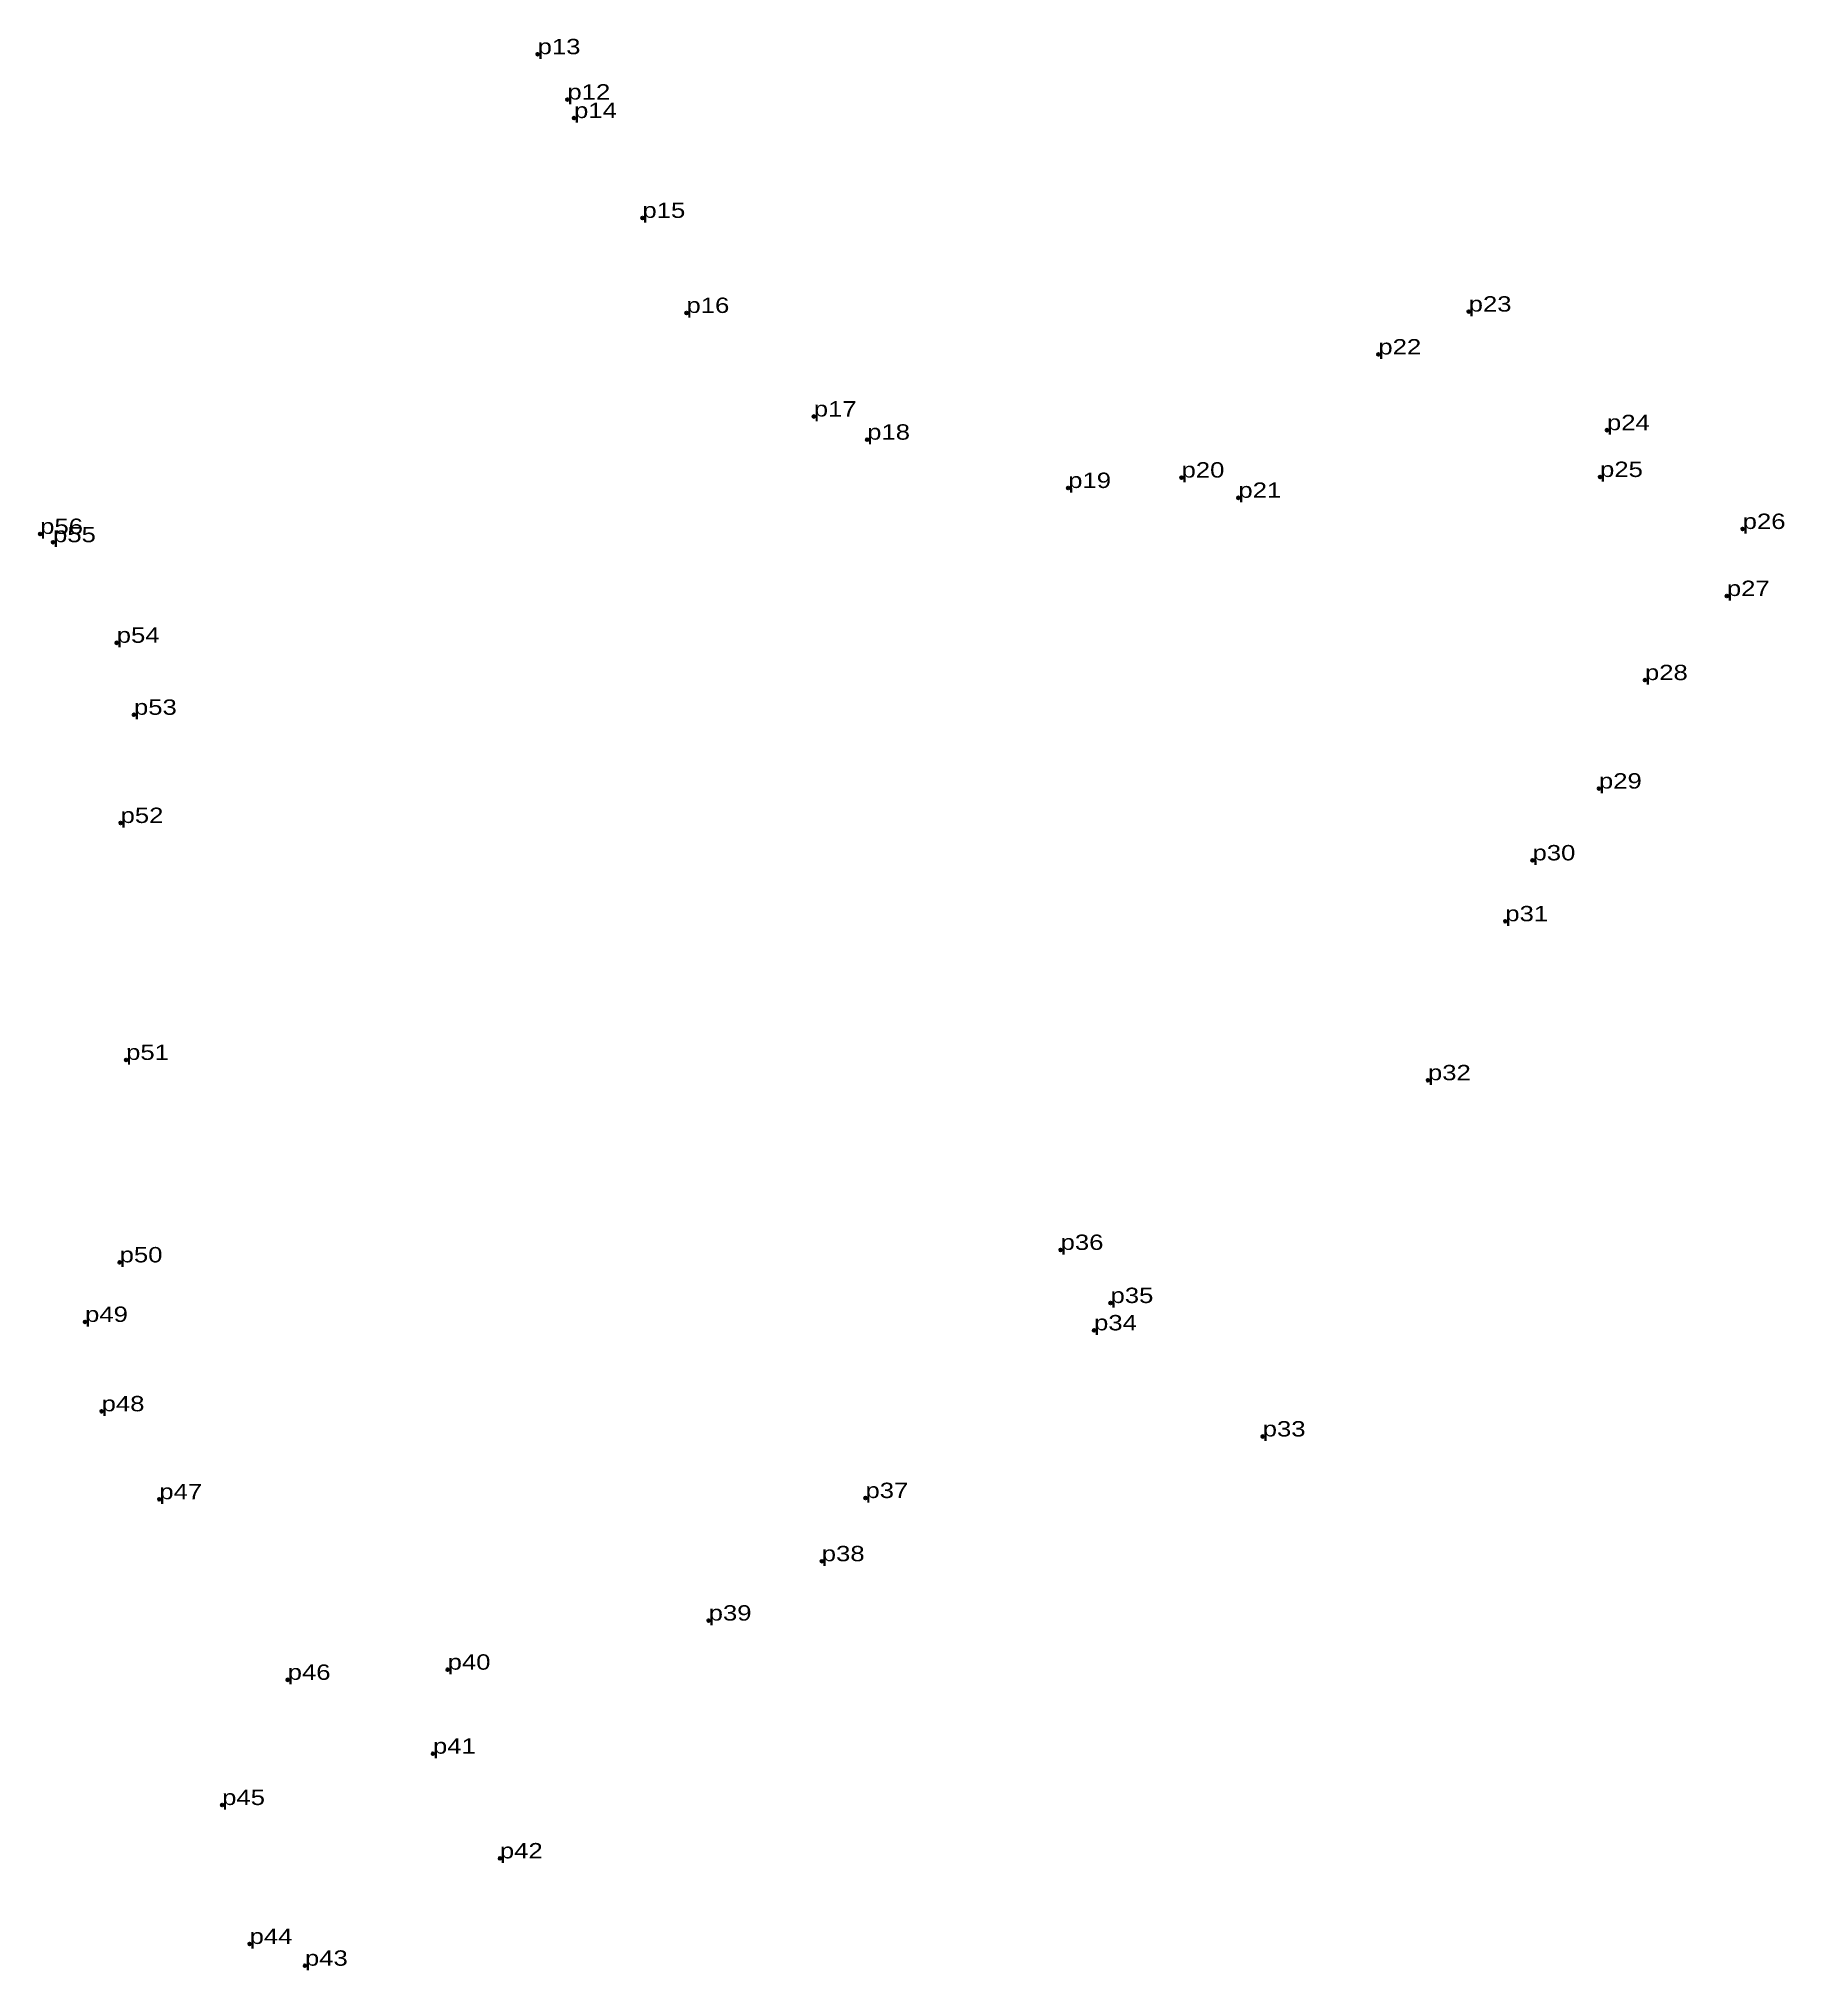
# Model space of a CAD drawing. Header units: metres. Extents: x 548974 to 551937, y 1836755 to 1841247.
# Drawn here: x 549458.6 to 549663.1, y 1836755.3 to 1836981.6 of the extents above; entities outside this region: 6.
import ezdxf

# ---------------------------------------------------------------- set-up
doc = ezdxf.new("R2010")
doc.units = ezdxf.units.M
doc.header["$LTSCALE"] = 0.72
doc.header["$PDMODE"] = 32
doc.header["$PDSIZE"] = 0.36
doc.layers.add('12', color=7, linetype='Continuous')
doc.layers.add('7', color=7, linetype='Continuous')

msp = doc.modelspace()

# ---------------------------------------------------------------- linework, layer by layer
at = {"layer": '7'}
for p in [(551669.52, 1838466.17), (551515.5, 1838432.61), (551810.4, 1837926.36), (549517.06, 1836979.74), (549520.55, 1836974.43), (549521.33, 1836972.26), (549529.34, 1836960.57), (549534.5, 1836949.44), (549626.14, 1836949.6), (549615.56, 1836944.58), (549549.42, 1836937.31), (549555.67, 1836934.6), (549642.34, 1836935.71), (549592.5, 1836930.16), (549641.53, 1836930.23), (549579.22, 1836928.94), (549599.16, 1836927.79), (549458.78, 1836923.56), (549460.29, 1836922.59), (549658.24, 1836924.14), (549656.39, 1836916.29), (549467.75, 1836910.81), (549646.79, 1836906.44), (549469.77, 1836902.38), (549641.4, 1836893.74), (549468.2, 1836889.71), (549633.62, 1836885.33), (549630.43, 1836878.2), (549468.85, 1836861.96), (549621.37, 1836859.58), (549578.33, 1836839.71), (549468.09, 1836838.25), (549584.18, 1836833.49), (549464.04, 1836831.28), (549582.25, 1836830.29), (549465.98, 1836820.81), (549602.01, 1836817.86), (549472.74, 1836810.51), (549555.47, 1836810.65), (549550.35, 1836803.25), (549537.1, 1836796.3), (549487.78, 1836789.36), (549506.52, 1836790.55), (549504.8, 1836780.71), (549480.1, 1836774.7), (549512.64, 1836768.45), (549483.32, 1836758.43), (549489.8, 1836755.88)]:
    msp.add_point(p, dxfattribs=at)

# ---------------------------------------------------------------- texts
at = {"layer": '12'}
for s, width, p in [('p7', 1.2, (551669.52, 1838466.17)), ('p6', 1.2, (551515.5, 1838432.61)), ('p11', 1.25, (551810.4, 1837926.36)), ('p13', 1.25, (549517.06, 1836979.74)), ('p12', 1.25, (549520.55, 1836974.43)), ('p14', 1.25, (549521.33, 1836972.26)), ('p15', 1.25, (549529.34, 1836960.57)), ('p16', 1.25, (549534.5, 1836949.44)), ('p23', 1.25, (549626.14, 1836949.6)), ('p22', 1.25, (549615.56, 1836944.58)), ('p17', 1.25, (549549.42, 1836937.31)), ('p18', 1.25, (549555.67, 1836934.6)), ('p24', 1.25, (549642.34, 1836935.71)), ('p20', 1.25, (549592.5, 1836930.16)), ('p25', 1.25, (549641.53, 1836930.23)), ('p19', 1.25, (549579.22, 1836928.94)), ('p21', 1.25, (549599.16, 1836927.79)), ('p56', 1.25, (549458.78, 1836923.56)), ('p26', 1.25, (549658.24, 1836924.14)), ('p55', 1.25, (549460.29, 1836922.59)), ('p27', 1.25, (549656.39, 1836916.29)), ('p54', 1.25, (549467.75, 1836910.81)), ('p28', 1.25, (549646.79, 1836906.44)), ('p53', 1.25, (549469.77, 1836902.38)), ('p29', 1.25, (549641.4, 1836893.74)), ('p52', 1.25, (549468.2, 1836889.71)), ('p30', 1.25, (549633.62, 1836885.33)), ('p31', 1.25, (549630.43, 1836878.2)), ('p51', 1.25, (549468.85, 1836861.96)), ('p32', 1.25, (549621.37, 1836859.58)), ('p36', 1.25, (549578.33, 1836839.71)), ('p50', 1.25, (549468.09, 1836838.25)), ('p35', 1.25, (549584.18, 1836833.49)), ('p49', 1.25, (549464.04, 1836831.28)), ('p34', 1.25, (549582.25, 1836830.29)), ('p48', 1.25, (549465.98, 1836820.81)), ('p33', 1.25, (549602.01, 1836817.86)), ('p47', 1.25, (549472.74, 1836810.51)), ('p37', 1.25, (549555.47, 1836810.65)), ('p38', 1.25, (549550.35, 1836803.25)), ('p39', 1.25, (549537.1, 1836796.3)), ('p46', 1.25, (549487.78, 1836789.36)), ('p40', 1.25, (549506.52, 1836790.55)), ('p41', 1.25, (549504.8, 1836780.71)), ('p45', 1.25, (549480.1, 1836774.7)), ('p42', 1.25, (549512.64, 1836768.45)), ('p44', 1.25, (549483.32, 1836758.43)), ('p43', 1.25, (549489.8, 1836755.88))]:
    msp.add_text(s, height=1.8, dxfattribs=dict(at, width=width)).set_placement(p)

doc.saveas('drawing.dxf')
